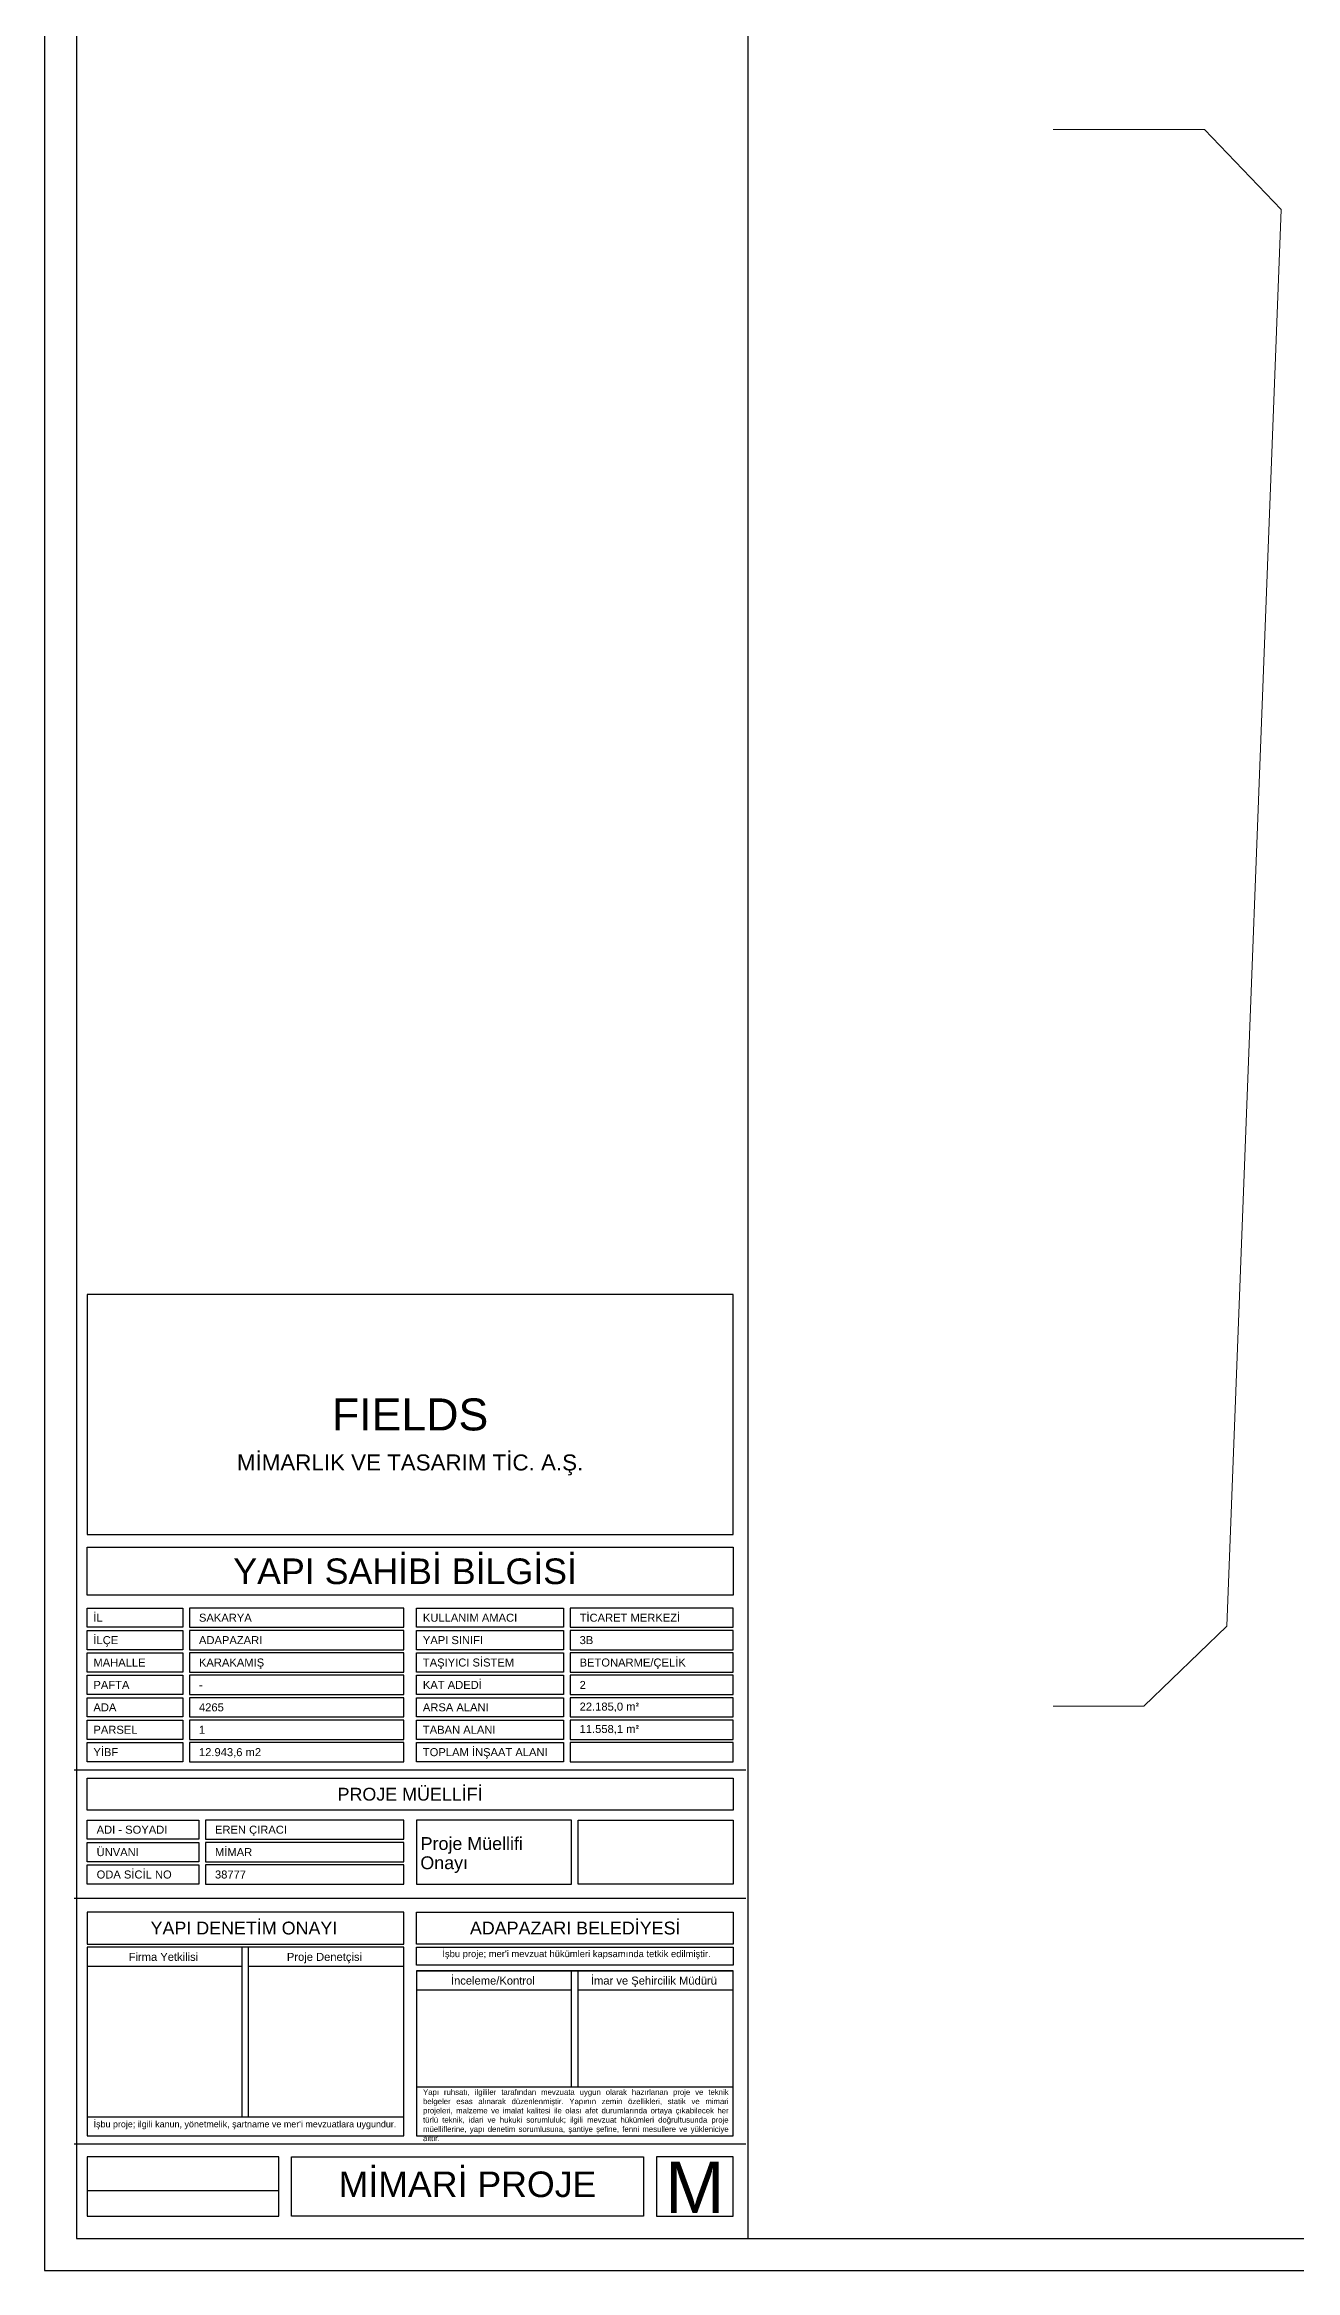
# Model space of a CAD drawing. Header units: centimetres. Extents: x 26569 to 160723, y -3143 to 14565.
# Drawn here: x 26569 to 30480, y -3143 to 3811 of the extents above; entities that cross this region are included whole.
import ezdxf
from ezdxf.enums import TextEntityAlignment as Align

# ---------------------------------------------------------------- set-up
doc = ezdxf.new("R2010")
doc.units = ezdxf.units.CM
doc.header["$LTSCALE"] = 100
for name, color, linetype in [('A-ANNO-TTBL', 157, 'Continuous'), ('A-ANTET ADAPAZARI', 50, 'Continuous'), ('L-SITE-CURB', 33, 'Continuous')]:
    doc.layers.add(name, color=color, linetype=linetype)
doc.styles.add('ANTET_ADAPAZARI', font='arial.ttf')

msp = doc.modelspace()

# ---------------------------------------------------------------- linework, layer by layer
at = {"layer": 'A-ANNO-TTBL'}
for p, q in [((28761.73, -1579.54), (26661.73, -1579.54)), ((28761.73, -1981.13), (26661.73, -1981.13)), ((27691.73, -2133.07), (26701.73, -2133.07)), ((27186.73, -2664.01), (27186.73, -2133.07)), ((27206.73, -2664.01), (27206.73, -2133.07)), ((27186.73, -2193.07), (26701.73, -2193.07)), ((27691.73, -2193.07), (27206.73, -2193.07)), ((28216.73, -2569.76), (28216.73, -2207.23)), ((28236.73, -2569.76), (28236.73, -2207.23)), ((28216.73, -2267.23), (27731.73, -2267.23)), ((28721.73, -2267.23), (28236.73, -2267.23)), ((28721.73, -2569.76), (27731.73, -2569.76)), ((27691.73, -2664.01), (26701.73, -2664.01)), ((28761.73, -2747.83), (26661.73, -2747.83))]:
    msp.add_line(p, q, dxfattribs=at)
at = {"layer": 'A-ANNO-TTBL', "linetype": 'Continuous', "lineweight": -3}
msp.add_line((27301.73, -2893.58), (26701.73, -2893.58), dxfattribs=at)
at = {"layer": 'A-ANNO-TTBL'}
for points in [[(157421.04, -3142.83), (157421.04, 9557.17), (26568.76, 9557.19), (26568.76, -3142.81)], [(157321.04, -3042.83), (157321.04, 9457.17), (26668.76, 9457.19), (26668.76, -3042.81)], [(26701.73, -1033.58), (26701.73, -883.58), (28721.73, -883.58), (28721.73, -1033.58)], [(26701.73, -2023.07), (26701.73, -2123.07), (27691.73, -2123.07), (27691.73, -2023.07)], [(28721.73, -2023.07), (28721.73, -2123.07), (27731.73, -2123.07), (27731.73, -2023.07)], [(27691.73, -2722.2), (27691.73, -2133.07), (26701.73, -2133.07), (26701.73, -2722.2)], [(28721.73, -2133.07), (28721.73, -2188.75), (27731.73, -2188.75), (27731.73, -2133.07)]]:
    msp.add_lwpolyline(points, close=True, dxfattribs=at)
at = {"layer": 'A-ANNO-TTBL', "linetype": 'Continuous', "lineweight": -3}
for points in [[(26668.76, -3042.81), (28768.76, -3042.81), (28768.76, 9457.19), (26668.76, 9457.19)], [(28721.73, -843.58), (28721.73, -93.58), (26701.73, -93.58), (26701.73, -843.58)], [(26701.73, -1073.58), (27001.73, -1073.58), (27001.73, -1133.58), (26701.73, -1133.58)], [(27691.73, -1073.58), (27021.73, -1073.58), (27021.73, -1133.58), (27691.73, -1133.58)], [(27731.73, -1073.58), (28191.73, -1073.58), (28191.73, -1133.58), (27731.73, -1133.58)], [(28721.73, -1073.58), (28211.73, -1073.58), (28211.73, -1133.58), (28721.73, -1133.58)], [(26701.73, -1203.58), (26701.73, -1143.58), (27001.73, -1143.58), (27001.73, -1203.58)], [(27691.73, -1143.58), (27021.73, -1143.58), (27021.73, -1203.58), (27691.73, -1203.58)], [(27731.73, -1203.58), (27731.73, -1143.58), (28191.73, -1143.58), (28191.73, -1203.58)], [(28721.73, -1143.58), (28211.73, -1143.58), (28211.73, -1203.58), (28721.73, -1203.58)], [(26701.73, -1213.58), (27001.73, -1213.58), (27001.73, -1273.58), (26701.73, -1273.58)], [(27691.73, -1213.58), (27021.73, -1213.58), (27021.73, -1273.58), (27691.73, -1273.58)], [(27731.73, -1213.58), (28191.73, -1213.58), (28191.73, -1273.58), (27731.73, -1273.58)], [(28721.73, -1213.58), (28211.73, -1213.58), (28211.73, -1273.58), (28721.73, -1273.58)], [(26701.73, -1343.58), (26701.73, -1283.58), (27001.73, -1283.58), (27001.73, -1343.58)], [(27691.73, -1283.58), (27021.73, -1283.58), (27021.73, -1343.58), (27691.73, -1343.58)], [(27731.73, -1343.58), (27731.73, -1283.58), (28191.73, -1283.58), (28191.73, -1343.58)], [(28721.73, -1283.58), (28211.73, -1283.58), (28211.73, -1343.58), (28721.73, -1343.58)], [(26701.73, -1353.58), (27001.73, -1353.58), (27001.73, -1413.58), (26701.73, -1413.58)], [(27691.73, -1353.58), (27021.73, -1353.58), (27021.73, -1413.58), (27691.73, -1413.58)], [(27731.73, -1353.58), (28191.73, -1353.58), (28191.73, -1413.58), (27731.73, -1413.58)], [(28721.73, -1353.58), (28211.73, -1353.58), (28211.73, -1413.58), (28721.73, -1413.58)], [(26701.73, -1483.58), (26701.73, -1423.58), (27001.73, -1423.58), (27001.73, -1483.58)], [(27691.73, -1423.58), (27021.73, -1423.58), (27021.73, -1483.58), (27691.73, -1483.58)], [(27731.73, -1483.58), (27731.73, -1423.58), (28191.73, -1423.58), (28191.73, -1483.58)], [(28721.73, -1423.58), (28211.73, -1423.58), (28211.73, -1483.58), (28721.73, -1483.58)], [(26701.73, -1553.58), (26701.73, -1493.58), (27001.73, -1493.58), (27001.73, -1553.58)], [(27691.73, -1493.58), (27021.73, -1493.58), (27021.73, -1553.58), (27691.73, -1553.58)], [(27731.73, -1553.58), (27731.73, -1493.58), (28191.73, -1493.58), (28191.73, -1553.58)], [(28721.73, -1493.58), (28211.73, -1493.58), (28211.73, -1553.58), (28721.73, -1553.58)], [(26701.73, -1704.95), (26701.73, -1604.95), (28721.73, -1604.95), (28721.73, -1704.95)], [(26701.73, -1735.82), (27051.73, -1735.82), (27051.73, -1795.82), (26701.73, -1795.82)], [(27691.73, -1735.82), (27071.73, -1735.82), (27071.73, -1795.82), (27691.73, -1795.82)], [(27731.73, -1935.82), (28216.73, -1935.82), (28216.73, -1735.82), (27731.73, -1735.82)], [(28721.73, -1735.82), (28721.73, -1935.82), (28236.73, -1935.82), (28236.73, -1735.82)], [(26701.73, -1865.82), (26701.73, -1805.82), (27051.73, -1805.82), (27051.73, -1865.82)], [(27691.73, -1805.82), (27071.73, -1805.82), (27071.73, -1865.82), (27691.73, -1865.82)], [(26701.73, -1935.82), (26701.73, -1875.82), (27051.73, -1875.82), (27051.73, -1935.82)], [(27691.73, -1875.82), (27071.73, -1875.82), (27071.73, -1935.82), (27691.73, -1935.82)], [(27301.73, -2787.83), (26701.73, -2787.83), (26701.73, -2973.58), (27301.73, -2973.58)], [(28441.73, -2787.83), (28441.73, -2973.58), (27340.66, -2973.58), (27340.66, -2787.83)], [(28481.73, -2787.83), (28481.73, -2973.58), (28721.73, -2973.58), (28721.73, -2787.83)]]:
    msp.add_lwpolyline(points, close=True, dxfattribs=at)
at = {"layer": 'A-ANNO-TTBL'}
msp.add_lwpolyline([(27731.73, -2207.23), (28721.73, -2207.23), (27731.73, -2207.23), (27731.73, -2722.2), (28721.73, -2722.2), (28721.73, -2207.23)], dxfattribs=at)
at = {"layer": 'L-SITE-CURB', "lineweight": 0}
msp.add_lwpolyline([(29722.08, 3545.31), (30195.1, 3545.31), (30435.5, 3295.49), (30265.45, -1130.5), (30005.86, -1380.31), (29722.08, -1380.31)], dxfattribs=at)

# ---------------------------------------------------------------- texts
at = {"layer": 'A-ANTET ADAPAZARI', "linetype": 'Continuous', "lineweight": -3, "style": 'ANTET_ADAPAZARI'}
for s, height, p in [('FIELDS', 100, (27711.73, -468.58)), ('MİMARLIK VE TASARIM TİC. A.Ş.', 50, (27711.73, -618.58)), ('YAPI SAHİBİ BİLGİSİ ', 80, (27711.73, -958.58))]:
    msp.add_text(s, height=height, dxfattribs=at).set_placement(p, align=Align.MIDDLE_CENTER)
at = {"layer": 'A-ANTET ADAPAZARI', "linetype": 'Continuous', "lineweight": 5, "style": 'ANTET_ADAPAZARI'}
for s, p in [('İL', (26721.73, -1103.58)), ('SAKARYA', (27051.73, -1103.58)), ('KULLANIM AMACI', (27751.73, -1103.58)), ('TİCARET MERKEZİ', (28241.73, -1103.58)), ('İLÇE', (26721.73, -1173.58)), ('ADAPAZARI', (27051.73, -1173.58)), ('YAPI SINIFI', (27751.73, -1173.58)), ('3B', (28241.73, -1173.58)), ('MAHALLE', (26721.73, -1243.58)), ('KARAKAMIŞ', (27051.73, -1243.58)), ('TAŞIYICI SİSTEM', (27751.73, -1243.58)), ('BETONARME/ÇELİK', (28241.73, -1243.58)), ('PAFTA', (26721.73, -1313.58)), ('-', (27051.73, -1313.58)), ('KAT ADEDİ', (27751.73, -1313.58)), ('2', (28241.73, -1313.58)), ('ADA', (26721.73, -1383.58)), ('4265', (27051.73, -1383.58)), ('ARSA ALANI', (27751.73, -1383.58)), ('PARSEL', (26721.73, -1453.58)), ('1', (27051.73, -1453.58)), ('TABAN ALANI', (27751.73, -1453.58)), ('YİBF', (26721.73, -1523.58)), ('12.943,6 m2', (27051.73, -1523.58)), ('TOPLAM İNŞAAT ALANI', (27751.73, -1523.58)), ('ADI - SOYADI', (26731.73, -1765.82)), ('EREN ÇIRACI', (27101.73, -1765.82)), ('ÜNVANI', (26731.73, -1835.82)), ('MİMAR', (27101.73, -1835.82)), ('ODA SİCİL NO', (26731.73, -1905.82)), ('38777', (27101.73, -1905.82))]:
    msp.add_text(s, height=25, dxfattribs=at).set_placement(p, align=Align.MIDDLE_LEFT)
for s, height, p in [('PROJE MÜELLİFİ', 40, (27711.73, -1654.95)), ('Proje Müellifi', 40, (27904.62, -1809.08)), ('Onayı', 40, (27818.35, -1869.08)), ('YAPI DENETİM ONAYI', 40, (27192.28, -2073.07)), ('ADAPAZARI BELEDİYESİ', 40, (28227.91, -2073.07)), ('Firma Yetkilisi', 25, (26940.55, -2163.07)), ('Proje Denetçisi', 25, (27444.01, -2163.07)), ('İnceleme/Kontrol', 25, (27970.55, -2237.23)), ('İmar ve Şehircilik Müdürü', 25, (28474.01, -2237.23)), ('MİMARİ PROJE', 79.8669, (27891.19, -2873.58)), ('M', 160, (28601.73, -2882.9))]:
    msp.add_text(s, height=height, dxfattribs=at).set_placement(p, align=Align.MIDDLE_CENTER)
at = {"layer": 'A-ANTET ADAPAZARI', "linetype": 'Continuous', "lineweight": 5, "char_height": 25, "attachment_point": 4, "style": 'ANTET_ADAPAZARI'}
for s, insert in [('22.185,0 m{\\fISOCPEUR|b0|i0|c0|p34;²}', (28241.73, -1383.58)), ('11.558,1 m{\\fISOCPEUR|b0|i0|c0|p34;²}', (28241.73, -1453.58))]:
    msp.add_mtext_dynamic_manual_height_columns(s, width=250.1147, gutter_width=100, heights=[0], dxfattribs=dict(at, insert=insert))
at = {"layer": 'A-ANTET ADAPAZARI', "attachment_point": 1, "style": 'ANTET_ADAPAZARI'}
for s, width, heights, insert, char_height in [("İşbu proje; mer'i mevzuat hükümleri kapsamında tetkik edilmiştir.", 927.5064, [45.82], (27812.64, -2142.93), 21), ('\\pxqj;Yapı ruhsatı, ilgililer tarafından mevzuata uygun olarak hazırlanan proje ve teknik belgeler esas alınarak düzenlenmiştir. Yapının zemin özellikleri, statik ve mimari projeleri, malzeme ve imalat kalitesi ile olası afet durumlarında ortaya çıkabilecek her türlü teknik, idari ve hukuki sorumluluk; ilgili mevzuat hükümleri doğrultusunda proje müelliflerine, yapı denetim sorumlusuna, şantiye şefine, fenni mesullere ve yükleniciye aittir.', 952.3532, [145.36], (27752.25, -2576.84), 17.34), ("\\pxqj;İşbu proje; ilgili kanun, yönetmelik, şartname ve mer'i mevzuatlara uygundur. ", 969.4778, [109.23], (26722.25, -2675.64), 20)]:
    msp.add_mtext_dynamic_manual_height_columns(s, width=width, gutter_width=22.5, heights=heights, dxfattribs=dict(at, insert=insert, char_height=char_height))

doc.saveas('drawing.dxf')
